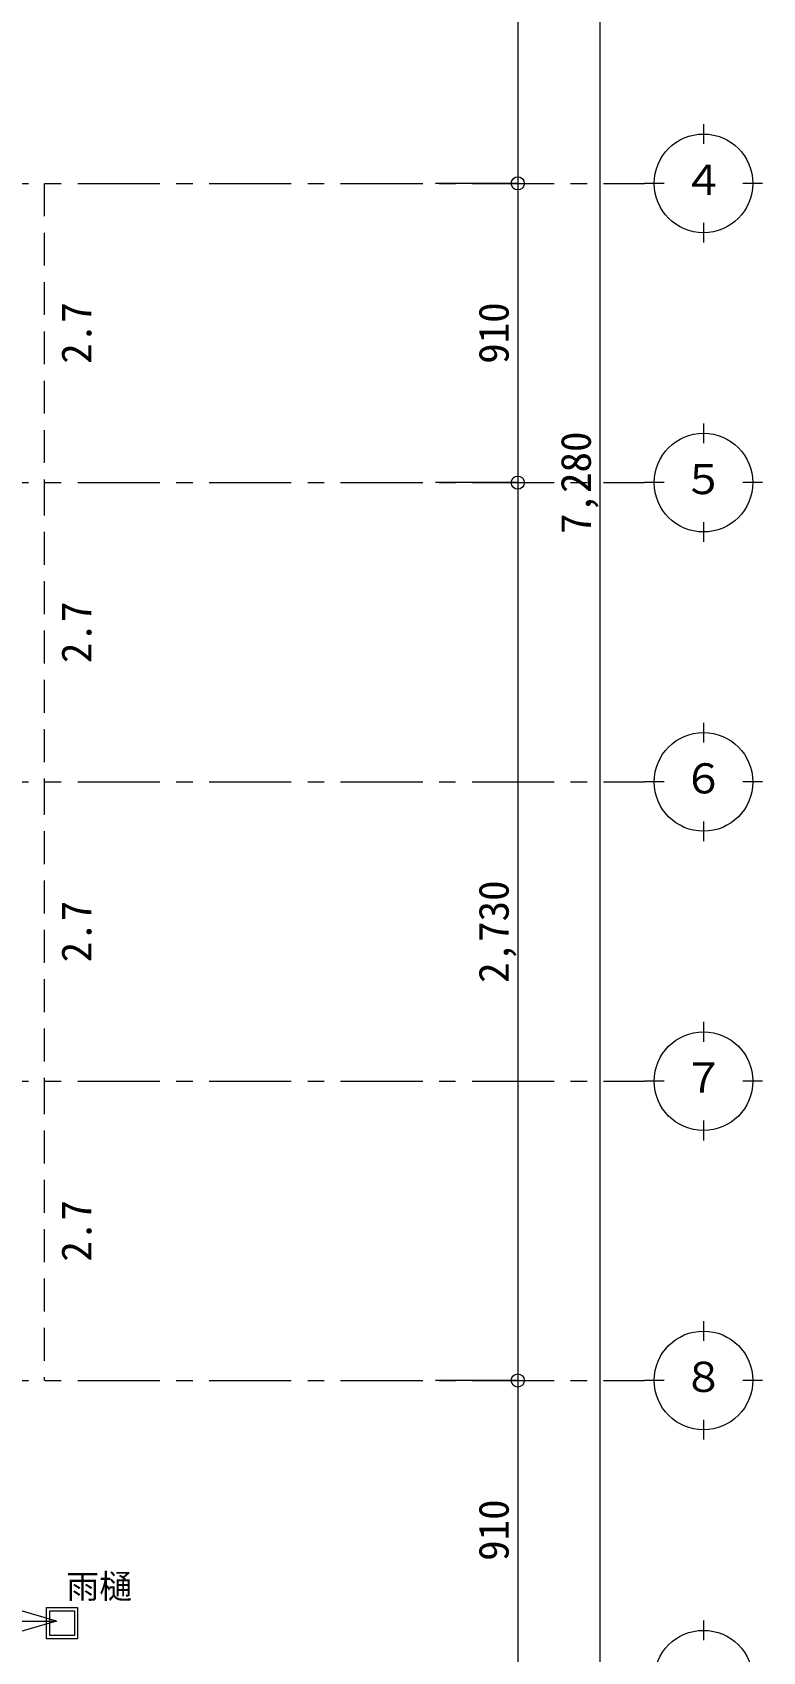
# Model space of a CAD drawing. Units: millimetres at full size, sheet at 1:50. Extents: x -16792 to 54909, y -26252 to 25759.
# Drawn here: x 24027 to 26250, y -3646 to 1278 of the extents above; entities that cross this region are included whole.
import ezdxf
from ezdxf.enums import TextEntityAlignment as Align

# ---------------------------------------------------------------- set-up
doc = ezdxf.new("R2010")
doc.units = ezdxf.units.MM
doc.header["$LTSCALE"] = 50
doc.header["$PDMODE"] = 32
doc.header["$PDSIZE"] = 40
doc.linetypes.add('CHAIN1', pattern=[8, 5, -1, 1, -1])
doc.linetypes.add('DASHED2', pattern=[3, 2, -1])
for name, color, linetype, lineweight in [('3-1_通り芯・通り番号', 7, 'Continuous', 13), ('3-6_住宅設備・造作', 4, 'Continuous', 5), ('3-A_文字', 7, 'Continuous', 13), ('3-F_寸法・方位', 7, 'Continuous', 13), ('C-0', 6, 'Continuous', 13)]:
    doc.layers.add(name, color=color, linetype=linetype, lineweight=lineweight)
doc.styles.add('ＭＳ ゴシック', font='')
doc.styles.get('ＭＳ ゴシック').set_extended_font_data('MS Gothic')

msp = doc.modelspace()

# ---------------------------------------------------------------- linework, layer by layer
at = {"layer": '3-1_通り芯・通り番号'}
for p, q in [((26069.79, 998.8), (26069.79, 938.8)), ((25949.79, 818.8), (25889.79, 818.8)), ((26249.79, 818.8), (26189.79, 818.8)), ((26069.79, 698.8), (26069.79, 638.8)), ((26069.79, 88.8), (26069.79, 28.8)), ((25949.79, -91.2), (25889.79, -91.2)), ((26249.79, -91.2), (26189.79, -91.2)), ((26069.79, -211.2), (26069.79, -271.2)), ((26069.79, -821.2), (26069.79, -881.2)), ((25949.79, -1001.2), (25889.79, -1001.2)), ((26249.79, -1001.2), (26189.79, -1001.2)), ((26069.79, -1121.2), (26069.79, -1181.2)), ((26069.79, -1731.2), (26069.79, -1791.2)), ((25949.79, -1911.2), (25889.79, -1911.2)), ((26249.79, -1911.2), (26189.79, -1911.2)), ((26069.79, -2031.2), (26069.79, -2091.2)), ((26069.79, -2641.2), (26069.79, -2701.2)), ((25949.79, -2821.2), (25889.79, -2821.2)), ((26249.79, -2821.2), (26189.79, -2821.2)), ((26069.79, -2941.2), (26069.79, -3001.2)), ((26069.79, -3551.2), (26069.79, -3611.2))]:
    msp.add_line(p, q, dxfattribs=at)
at = {"layer": '3-1_通り芯・通り番号', "color": 1, "linetype": 'CHAIN1', "lineweight": 9}
for p, q in [((14565.29, 818.8), (25889.79, 818.8)), ((14565.29, -91.2), (25889.79, -91.2)), ((14565.29, -1001.2), (25889.79, -1001.2)), ((14565.29, -1911.2), (25889.79, -1911.2)), ((14565.29, -2821.2), (25889.79, -2821.2))]:
    msp.add_line(p, q, dxfattribs=at)
at = {"layer": '3-1_通り芯・通り番号'}
for centre in [(26069.79, 818.8), (26069.79, -91.2), (26069.79, -1001.2), (26069.79, -1911.2), (26069.79, -2821.2), (26069.79, -3731.2)]:
    msp.add_circle(centre, 150, dxfattribs=at)
at = {"layer": '3-6_住宅設備・造作', "color": 7, "lineweight": 13}
for p, q in [((24070.17, -3511.91), (24165.17, -3511.91)), ((24165.17, -3511.91), (24165.17, -3606.91))]:
    msp.add_line(p, q, dxfattribs=at)
msp.add_lwpolyline([(24165.17, -3606.91), (24070.17, -3606.91), (24070.17, -3511.91)], dxfattribs=at)
msp.add_lwpolyline([(24155.17, -3521.91), (24155.17, -3596.91), (24080.17, -3596.91), (24080.17, -3521.91)], close=True, dxfattribs=at)
at = {"layer": '3-F_寸法・方位'}
for p, q in [((25504.47, 3548.8), (25504.47, 818.8)), ((25754.47, 3548.8), (25754.47, -3731.2)), ((25504.47, 818.8), (25254.47, 818.8)), ((25504.47, 818.8), (25504.47, -91.2)), ((25504.47, -91.2), (25254.47, -91.2)), ((25504.47, -91.2), (25504.47, -2821.2)), ((25504.47, -2821.2), (25254.47, -2821.2)), ((25504.47, -2821.2), (25504.47, -3731.2)), ((24100.56, -3553.49), (23977.97, -3588.91))]:
    msp.add_line(p, q, dxfattribs=at)
msp.add_lwpolyline([(23746.39, -3553.49), (24100.56, -3553.49), (23972.52, -3515.35)], dxfattribs=at)
for p in [(25504.47, 818.8), (25504.47, -91.2), (25504.47, -2821.2)]:
    msp.add_point(p, dxfattribs=at)
at = {"layer": 'C-0', "color": 4, "linetype": 'DASHED2', "lineweight": 5}
for p, q in [((24063.71, 818.8), (24063.71, -91.2)), ((24063.71, -91.2), (24063.71, -1001.2)), ((24063.71, -1001.2), (24063.71, -1911.2)), ((24063.71, -1911.2), (24063.71, -2821.2))]:
    msp.add_line(p, q, dxfattribs=at)

# ---------------------------------------------------------------- texts
at = {"layer": '3-A_文字', "style": 'ＭＳ ゴシック'}
for s, height, p in [('４', 91.64, (26007.29, 756.3)), ('５', 91.64, (26007.29, -153.7)), ('６', 91.64, (26007.29, -1063.7)), ('７', 91.64, (26007.29, -1973.7)), ('８', 91.64, (26007.29, -2883.7)), ('雨樋', 73.31, (24130.53, -3506.12))]:
    msp.add_text(s, height=height, dxfattribs=at).set_placement(p, align=Align.BOTTOM_LEFT)
at = {"layer": '3-F_寸法・方位', "style": 'ＭＳ ゴシック'}
for s, p in [('910', (25504.47, 270.05)), ('7,280', (25754.47, -247.45)), ('2,730', (25504.47, -1612.45)), ('910', (25504.47, -3369.95))]:
    msp.add_text(s, height=91.64, rotation=90, dxfattribs=at).set_placement(p, align=Align.BOTTOM_LEFT)
at = {"layer": 'C-0', "color": 5, "style": 'ＭＳ ゴシック'}
for p in [(24234.54, 270.05), (24234.54, -639.95), (24234.54, -1549.95), (24234.54, -2459.95)]:
    msp.add_text('2.7', height=91.64, rotation=90, dxfattribs=at).set_placement(p, align=Align.BOTTOM_LEFT)

doc.saveas('drawing.dxf')
